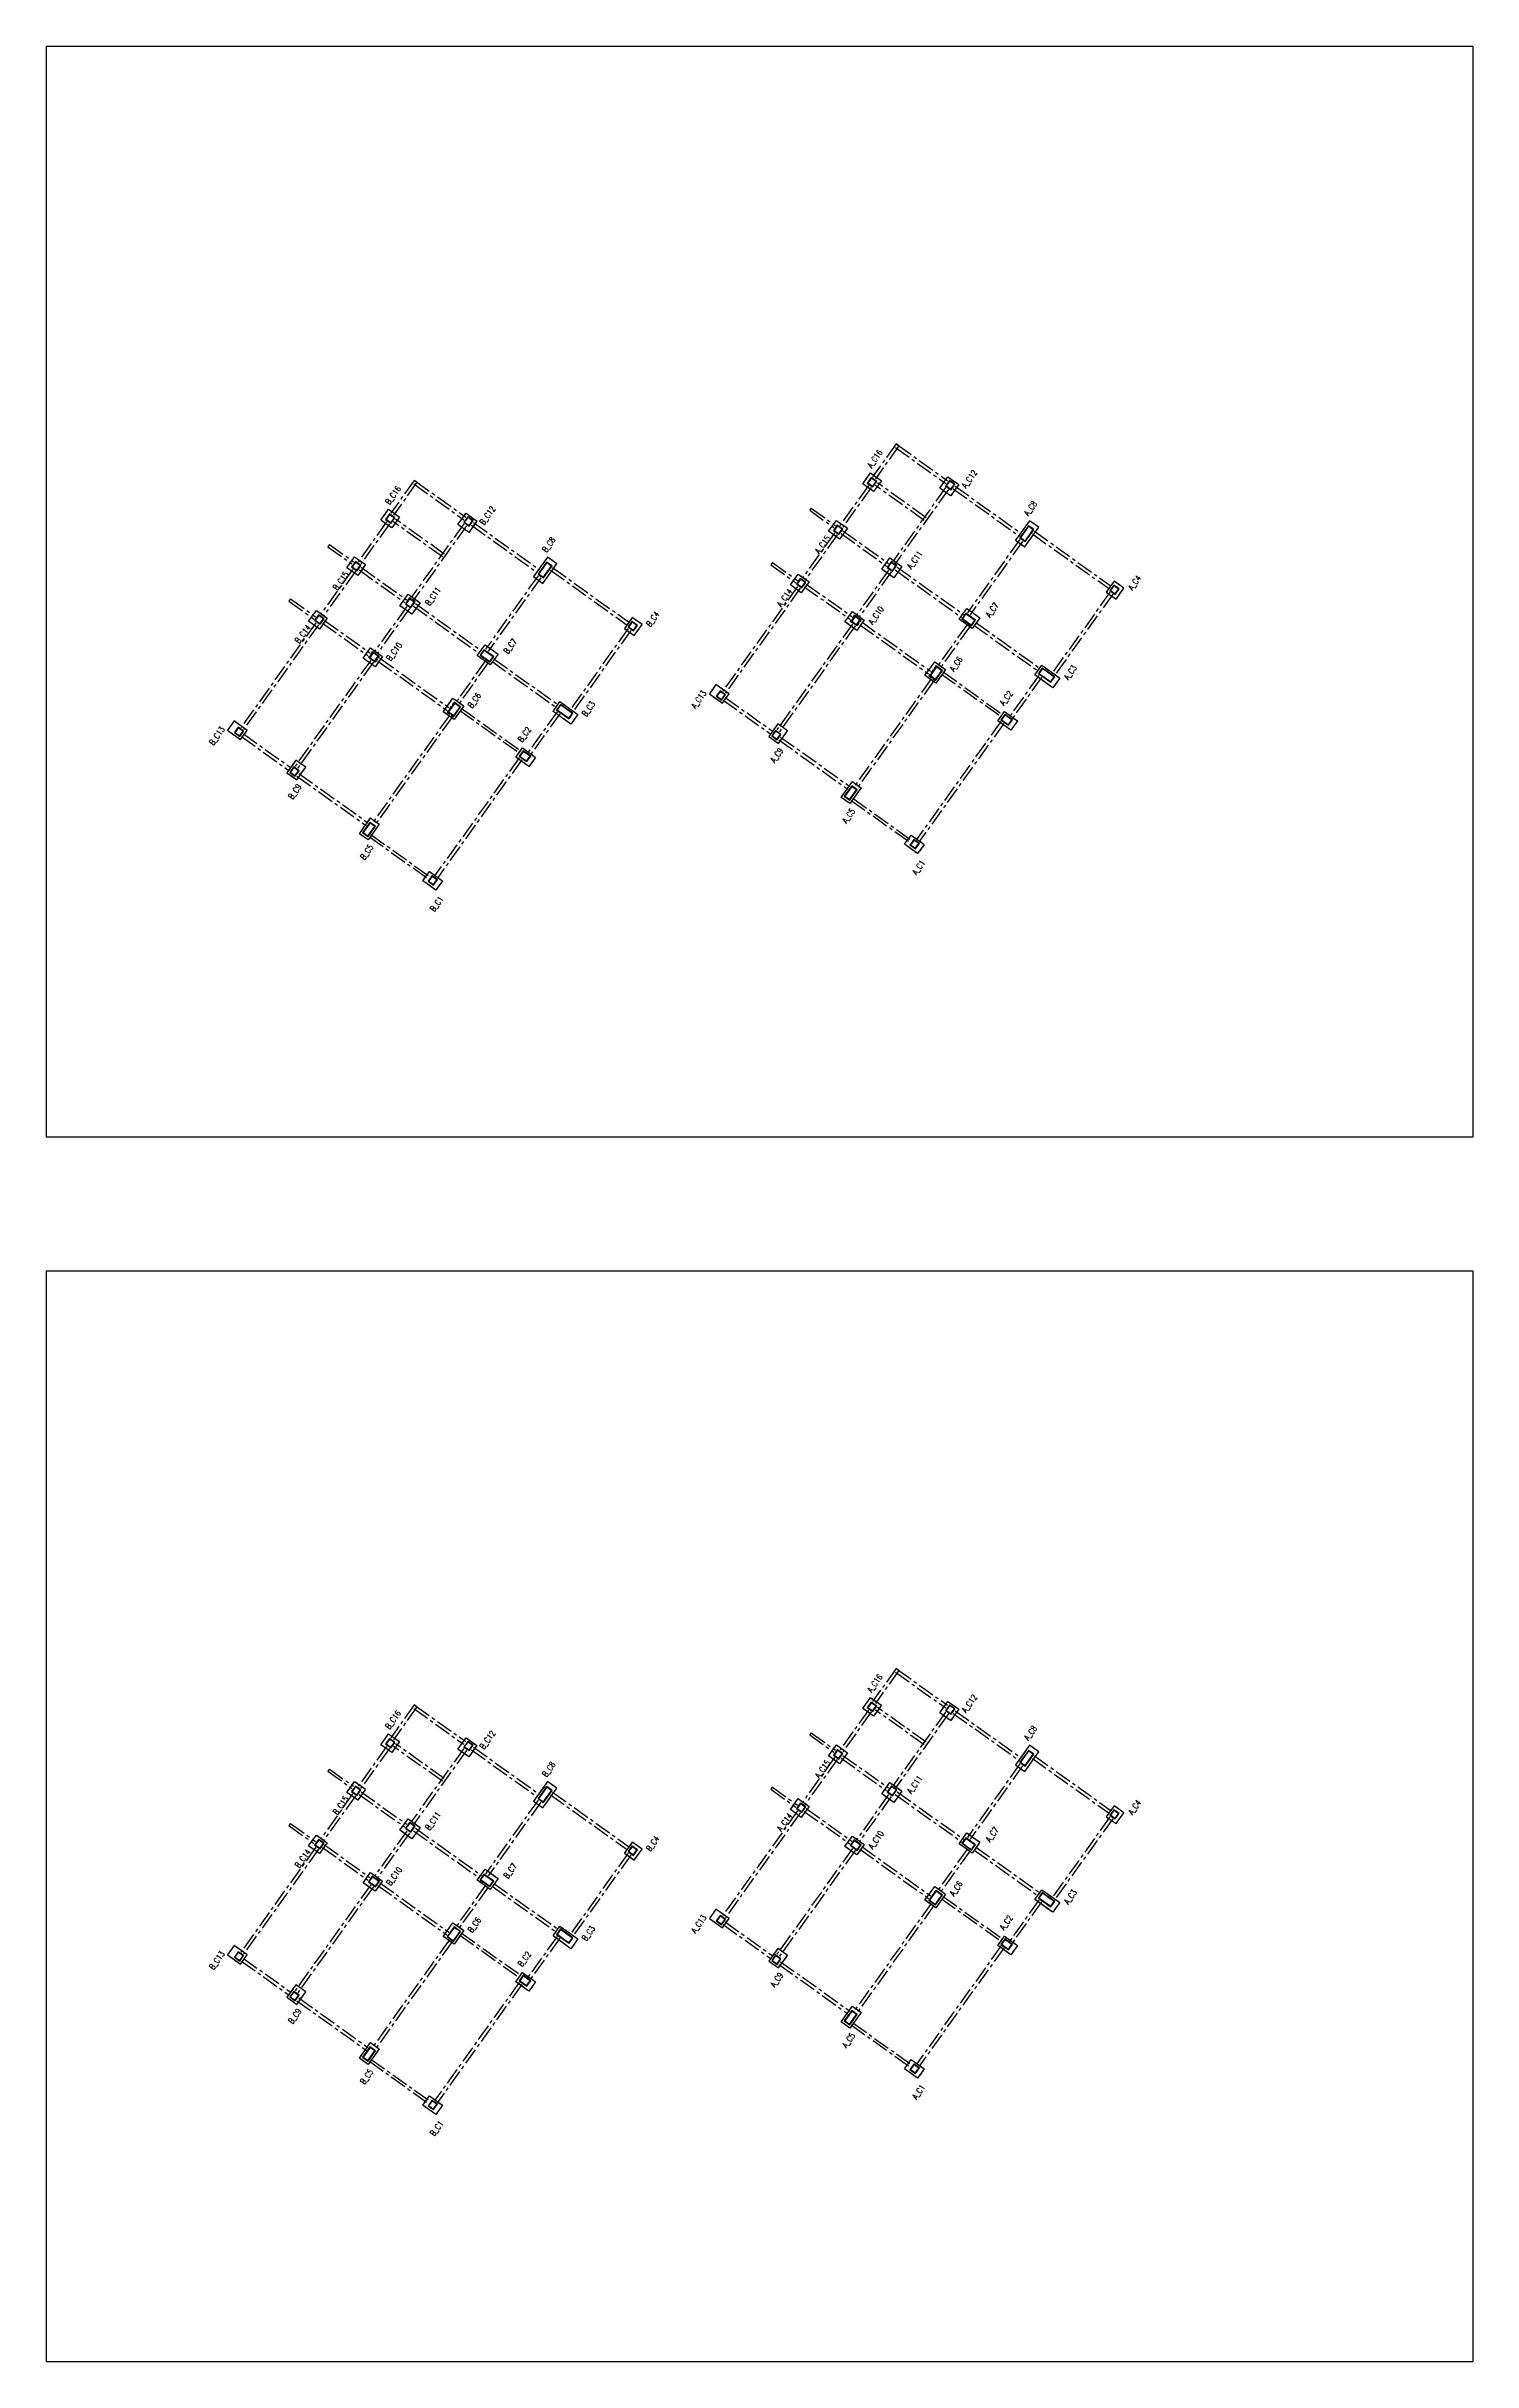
# Model space of a CAD drawing. Header units: millimetres. Extents: x 50002 to 69886, y 27475 to 200427.
# Drawn here: x 50002 to 60666, y 155650 to 172961 of the extents above; entities that cross this region are included whole.
import ezdxf
from ezdxf.enums import TextEntityAlignment as Align

# ---------------------------------------------------------------- set-up
doc = ezdxf.new("R2010")
doc.units = ezdxf.units.MM
doc.header["$LTSCALE"] = 100
doc.header["$MEASUREMENT"] = 0
doc.linetypes.add('CENTER', pattern=[2, 1.25, -0.25, 0.25, -0.25])
doc.linetypes.add('HIDDEN', pattern=[0.375, 0.25, -0.125])
for name, color, linetype in [('TC-COLUMN', 1, 'Continuous'), ('TC-TC', 4, 'Continuous'), ('TC-虛柱', 4, 'HIDDEN'), ('TC-虛鋼柱', 4, 'HIDDEN'), ('TC-鋼柱', 11, 'Continuous')]:
    doc.layers.add(name, color=color, linetype=linetype)
doc.layers.add('TC-鋼粱(隱藏)', color=183, linetype='CENTER', plot=False)
doc.styles.get("Standard").update_dxf_attribs({"font": 'txt.shx', "width": 0.8, "bigfont": 'ae.shx'})

msp = doc.modelspace()

# ---------------------------------------------------------------- linework, layer by layer
at = {"layer": 'Defpoints'}
for points in [[(50002, 172961), (60666, 172961), (60666, 164806), (50002, 164806)], [(50002, 163806), (60666, 163806), (60666, 155650), (50002, 155650)]]:
    msp.add_lwpolyline(points, close=True, dxfattribs=at)
at = {"layer": 'TC-COLUMN'}
for points in [[(56106, 169690), (56164, 169771), (56245, 169713), (56187, 169632)], [(56681, 169657), (56742, 169742), (56824, 169684), (56763, 169599)], [(52503, 169418), (52561, 169500), (52643, 169441), (52584, 169360)], [(53079, 169385), (53140, 169471), (53221, 169412), (53160, 169327)], [(55851, 169335), (55910, 169416), (55991, 169358), (55933, 169277)], [(57248, 169268), (57317, 169218), (57422, 169365), (57353, 169414)], [(52249, 169063), (52307, 169144), (52389, 169086), (52330, 169005)], [(53645, 168996), (53715, 168946), (53819, 169093), (53750, 169142)], [(56399, 169072), (56337, 168987), (56248, 169051), (56309, 169136)], [(55623, 169015), (55705, 168957), (55646, 168876), (55565, 168934)], [(58058, 168910), (57985, 168962), (57927, 168880), (58000, 168828)], [(52796, 168801), (52735, 168715), (52646, 168779), (52707, 168865)], [(52021, 168743), (52102, 168685), (52044, 168604), (51963, 168662)], [(54456, 168638), (54383, 168690), (54324, 168609), (54398, 168556)], [(56117, 168671), (56062, 168594), (55973, 168658), (56028, 168735)], [(56884, 168759), (56982, 168689), (56924, 168608), (56826, 168678)], [(52515, 168399), (52460, 168322), (52370, 168386), (52425, 168463)], [(53282, 168487), (53380, 168417), (53321, 168336), (53224, 168406)], [(56571, 168258), (56644, 168359), (56725, 168301), (56653, 168199)], [(57392, 168261), (57445, 168334), (57579, 168238), (57526, 168165)], [(52969, 167986), (53042, 168087), (53123, 168029), (53050, 167928)], [(55106, 168119), (55008, 168189), (54959, 168120), (55056, 168050)], [(51503, 167847), (51406, 167917), (51356, 167848), (51454, 167778)], [(53790, 167989), (53842, 168062), (53976, 167966), (53924, 167893)], [(57262, 167917), (57213, 167848), (57115, 167918), (57165, 167987)], [(55477, 167749), (55544, 167843), (55471, 167895), (55404, 167802)], [(51874, 167478), (51941, 167571), (51868, 167623), (51801, 167530)], [(53660, 167645), (53610, 167576), (53513, 167646), (53562, 167715)], [(55944, 167346), (56029, 167464), (56094, 167418), (56010, 167300)], [(52342, 167074), (52426, 167192), (52491, 167146), (52407, 167028)], [(56566, 166994), (56516, 166925), (56419, 166995), (56468, 167064)], [(52963, 166722), (52914, 166653), (52816, 166723), (52866, 166792)], [(56106, 160535), (56164, 160616), (56245, 160558), (56187, 160477)], [(56681, 160502), (56742, 160587), (56824, 160529), (56763, 160443)], [(52503, 160263), (52561, 160344), (52643, 160286), (52584, 160205)], [(53079, 160230), (53140, 160315), (53221, 160257), (53160, 160172)], [(55851, 160179), (55910, 160261), (55991, 160202), (55933, 160121)], [(57248, 160112), (57317, 160063), (57422, 160209), (57353, 160259)], [(52249, 159907), (52307, 159989), (52389, 159931), (52330, 159849)], [(53645, 159840), (53715, 159791), (53819, 159937), (53750, 159987)], [(56399, 159917), (56337, 159832), (56248, 159896), (56309, 159981)], [(55623, 159860), (55705, 159802), (55646, 159720), (55565, 159779)], [(58058, 159754), (57985, 159806), (57927, 159725), (58000, 159673)], [(52796, 159645), (52735, 159560), (52646, 159624), (52707, 159709)], [(52021, 159588), (52102, 159530), (52044, 159449), (51963, 159507)], [(54456, 159482), (54383, 159535), (54324, 159453), (54398, 159401)], [(56117, 159516), (56062, 159439), (55973, 159503), (56028, 159580)], [(56884, 159604), (56982, 159534), (56924, 159453), (56826, 159522)], [(52515, 159244), (52460, 159167), (52370, 159231), (52425, 159308)], [(53282, 159332), (53380, 159262), (53321, 159181), (53224, 159251)], [(56571, 159102), (56644, 159204), (56725, 159146), (56653, 159044)], [(57392, 159106), (57445, 159179), (57579, 159083), (57526, 159010)], [(52969, 158830), (53042, 158932), (53123, 158874), (53050, 158772)], [(55106, 158964), (55008, 159034), (54959, 158965), (55056, 158895)], [(51503, 158692), (51406, 158762), (51356, 158693), (51454, 158623)], [(53790, 158834), (53842, 158907), (53976, 158811), (53924, 158738)], [(55477, 158594), (55544, 158688), (55471, 158740), (55404, 158646)], [(57262, 158762), (57213, 158693), (57115, 158763), (57165, 158832)], [(51874, 158322), (51941, 158416), (51868, 158468), (51801, 158375)], [(53660, 158490), (53610, 158421), (53513, 158491), (53562, 158560)], [(55944, 158191), (56029, 158309), (56094, 158262), (56010, 158144)], [(52342, 157919), (52426, 158037), (52491, 157990), (52407, 157872)], [(56566, 157839), (56516, 157770), (56419, 157840), (56468, 157909)], [(52963, 157567), (52914, 157498), (52816, 157568), (52866, 157637)]]:
    msp.add_lwpolyline(points, close=True, dxfattribs=at)
at = {"layer": 'TC-虛柱'}
for points in [[(56106, 169690), (56164, 169771), (56245, 169713), (56187, 169632)], [(56681, 169657), (56742, 169742), (56824, 169684), (56763, 169599)], [(52503, 169418), (52561, 169500), (52643, 169441), (52584, 169360)], [(53079, 169385), (53140, 169471), (53221, 169412), (53160, 169327)], [(55851, 169335), (55910, 169416), (55991, 169358), (55933, 169277)], [(57248, 169268), (57317, 169218), (57422, 169365), (57353, 169414)], [(52249, 169063), (52307, 169144), (52389, 169086), (52330, 169005)], [(53645, 168996), (53715, 168946), (53819, 169093), (53750, 169142)], [(56399, 169072), (56337, 168987), (56248, 169051), (56309, 169136)], [(55623, 169015), (55705, 168957), (55646, 168876), (55565, 168934)], [(58058, 168910), (57985, 168962), (57927, 168880), (58000, 168828)], [(52796, 168801), (52735, 168715), (52646, 168779), (52707, 168865)], [(52021, 168743), (52102, 168685), (52044, 168604), (51963, 168662)], [(54456, 168638), (54383, 168690), (54324, 168609), (54398, 168556)], [(56117, 168671), (56062, 168594), (55973, 168658), (56028, 168735)], [(56884, 168759), (56982, 168689), (56924, 168608), (56826, 168678)], [(52515, 168399), (52460, 168322), (52370, 168386), (52425, 168463)], [(53282, 168487), (53380, 168417), (53321, 168336), (53224, 168406)], [(56571, 168258), (56644, 168359), (56725, 168301), (56653, 168199)], [(57392, 168261), (57445, 168334), (57579, 168238), (57526, 168165)], [(52969, 167986), (53042, 168087), (53123, 168029), (53050, 167928)], [(55106, 168119), (55008, 168189), (54959, 168120), (55056, 168050)], [(51503, 167847), (51406, 167917), (51356, 167848), (51454, 167778)], [(53790, 167989), (53842, 168062), (53976, 167966), (53924, 167893)], [(57262, 167917), (57213, 167848), (57115, 167918), (57165, 167987)], [(55477, 167749), (55544, 167843), (55471, 167895), (55404, 167802)], [(51874, 167478), (51941, 167571), (51868, 167623), (51801, 167530)], [(53660, 167645), (53610, 167576), (53513, 167646), (53562, 167715)], [(55944, 167346), (56029, 167464), (56094, 167418), (56010, 167300)], [(52342, 167074), (52426, 167192), (52491, 167146), (52407, 167028)], [(56566, 166994), (56516, 166925), (56419, 166995), (56468, 167064)], [(52963, 166722), (52914, 166653), (52816, 166723), (52866, 166792)], [(56106, 160535), (56164, 160616), (56245, 160558), (56187, 160477)], [(56681, 160502), (56742, 160587), (56824, 160529), (56763, 160443)], [(52503, 160263), (52561, 160344), (52643, 160286), (52584, 160205)], [(53079, 160230), (53140, 160315), (53221, 160257), (53160, 160172)], [(55851, 160179), (55910, 160261), (55991, 160202), (55933, 160121)], [(57248, 160112), (57317, 160063), (57422, 160209), (57353, 160259)], [(52249, 159907), (52307, 159989), (52389, 159931), (52330, 159849)], [(53645, 159840), (53715, 159791), (53819, 159937), (53750, 159987)], [(56399, 159917), (56337, 159832), (56248, 159896), (56309, 159981)], [(55623, 159860), (55705, 159802), (55646, 159720), (55565, 159779)], [(58058, 159754), (57985, 159806), (57927, 159725), (58000, 159673)], [(52796, 159645), (52735, 159560), (52646, 159624), (52707, 159709)], [(52021, 159588), (52102, 159530), (52044, 159449), (51963, 159507)], [(54456, 159482), (54383, 159535), (54324, 159453), (54398, 159401)], [(56117, 159516), (56062, 159439), (55973, 159503), (56028, 159580)], [(56884, 159604), (56982, 159534), (56924, 159453), (56826, 159522)], [(52515, 159244), (52460, 159167), (52370, 159231), (52425, 159308)], [(53282, 159332), (53380, 159262), (53321, 159181), (53224, 159251)], [(56571, 159102), (56644, 159204), (56725, 159146), (56653, 159044)], [(57392, 159106), (57445, 159179), (57579, 159083), (57526, 159010)], [(52969, 158830), (53042, 158932), (53123, 158874), (53050, 158772)], [(55106, 158964), (55008, 159034), (54959, 158965), (55056, 158895)], [(51503, 158692), (51406, 158762), (51356, 158693), (51454, 158623)], [(53790, 158834), (53842, 158907), (53976, 158811), (53924, 158738)], [(55477, 158594), (55544, 158688), (55471, 158740), (55404, 158646)], [(57262, 158762), (57213, 158693), (57115, 158763), (57165, 158832)], [(51874, 158322), (51941, 158416), (51868, 158468), (51801, 158375)], [(53660, 158490), (53610, 158421), (53513, 158491), (53562, 158560)], [(55944, 158191), (56029, 158309), (56094, 158262), (56010, 158144)], [(52342, 157919), (52426, 158037), (52491, 157990), (52407, 157872)], [(56566, 157839), (56516, 157770), (56419, 157840), (56468, 157909)], [(52963, 157567), (52914, 157498), (52816, 157568), (52866, 157637)]]:
    msp.add_lwpolyline(points, close=True, dxfattribs=at)
at = {"layer": 'TC-虛鋼柱'}
for points in [[(56181, 169667), (56210, 169707), (56170, 169737), (56140, 169696)], [(56180, 169671), (56206, 169707), (56170, 169732), (56145, 169697)], [(56766, 169646), (56795, 169687), (56754, 169716), (56725, 169675)], [(56765, 169650), (56791, 169686), (56755, 169711), (56729, 169676)], [(52579, 169395), (52608, 169436), (52567, 169465), (52538, 169424)], [(52578, 169399), (52604, 169435), (52568, 169460), (52542, 169425)], [(53163, 169374), (53192, 169415), (53152, 169444), (53123, 169403)], [(53163, 169378), (53188, 169414), (53152, 169440), (53127, 169404)], [(55927, 169311), (55956, 169352), (55915, 169381), (55886, 169340)], [(55926, 169316), (55952, 169351), (55916, 169377), (55891, 169341)], [(57385, 169348), (57344, 169377), (57280, 169287), (57321, 169258)], [(57381, 169347), (57345, 169373), (57285, 169288), (57320, 169262)], [(52325, 169039), (52354, 169080), (52313, 169109), (52284, 169069)], [(52324, 169044), (52349, 169079), (52314, 169105), (52288, 169069)], [(53783, 169076), (53742, 169105), (53678, 169015), (53719, 168986)], [(53778, 169075), (53743, 169101), (53682, 169016), (53718, 168991)], [(55651, 168912), (55680, 168953), (55639, 168982), (55610, 168942)], [(55650, 168917), (55676, 168952), (55640, 168978), (55615, 168942)], [(56329, 169036), (56361, 169081), (56321, 169110), (56289, 169065)], [(56329, 169040), (56357, 169080), (56321, 169106), (56293, 169066)], [(52727, 168764), (52759, 168809), (52718, 168838), (52686, 168793)], [(52726, 168768), (52755, 168808), (52719, 168834), (52690, 168794)], [(57994, 168863), (58023, 168904), (57983, 168933), (57954, 168892)], [(57994, 168867), (58019, 168903), (57983, 168929), (57958, 168893)], [(52049, 168641), (52078, 168681), (52037, 168710), (52008, 168670)], [(52048, 168645), (52073, 168681), (52038, 168706), (52012, 168670)], [(54392, 168591), (54421, 168632), (54380, 168661), (54351, 168620)], [(54391, 168595), (54417, 168631), (54381, 168657), (54355, 168621)], [(56065, 168629), (56094, 168669), (56041, 168707), (56012, 168666)], [(56065, 168633), (56090, 168669), (56042, 168703), (56017, 168667)], [(56920, 168629), (56949, 168670), (56876, 168722), (56847, 168681)], [(56920, 168633), (56945, 168669), (56877, 168718), (56851, 168682)], [(52463, 168357), (52492, 168397), (52439, 168435), (52410, 168395)], [(53318, 168357), (53347, 168398), (53274, 168450), (53245, 168409)], [(53317, 168361), (53343, 168397), (53274, 168446), (53249, 168410)], [(52462, 168361), (52488, 168397), (52440, 168431), (52414, 168395)], [(56649, 168220), (56702, 168294), (56653, 168329), (56600, 168255)], [(56649, 168225), (56697, 168293), (56653, 168324), (56605, 168256)], [(57513, 168206), (57542, 168246), (57448, 168313), (57419, 168273)], [(57512, 168210), (57537, 168246), (57449, 168309), (57423, 168273)], [(55051, 168073), (55080, 168113), (55039, 168142), (55010, 168102)], [(55050, 168077), (55076, 168113), (55040, 168138), (55014, 168102)], [(53047, 167949), (53099, 168022), (53050, 168057), (52998, 167983)], [(53046, 167953), (53095, 168021), (53051, 168052), (53002, 167984)], [(53910, 167934), (53939, 167975), (53846, 168041), (53817, 168001)], [(53909, 167938), (53935, 167974), (53846, 168037), (53821, 168001)], [(57196, 167885), (57225, 167926), (57168, 167966), (57139, 167926)], [(57195, 167889), (57221, 167925), (57169, 167962), (57143, 167926)], [(51448, 167801), (51477, 167841), (51437, 167870), (51408, 167830)], [(51448, 167805), (51473, 167841), (51437, 167866), (51412, 167830)], [(55465, 167776), (55494, 167817), (55454, 167846), (55425, 167805)], [(55465, 167780), (55490, 167816), (55454, 167842), (55429, 167806)], [(51863, 167504), (51892, 167545), (51851, 167574), (51822, 167533)], [(51862, 167508), (51888, 167544), (51852, 167570), (51826, 167534)], [(53594, 167613), (53623, 167654), (53566, 167694), (53537, 167654)], [(53593, 167617), (53619, 167653), (53566, 167690), (53541, 167654)], [(56009, 167325), (56064, 167402), (56024, 167431), (55968, 167354)], [(56008, 167329), (56060, 167401), (56024, 167427), (55972, 167355)], [(52407, 167053), (52462, 167130), (52421, 167159), (52366, 167082)], [(52406, 167057), (52458, 167129), (52422, 167155), (52370, 167083)], [(56499, 166962), (56529, 167002), (56488, 167032), (56459, 166991)], [(56499, 166966), (56524, 167002), (56489, 167027), (56463, 166992)], [(52897, 166690), (52926, 166731), (52885, 166760), (52856, 166719)], [(52896, 166694), (52922, 166730), (52886, 166755), (52860, 166720)], [(56181, 160511), (56210, 160552), (56170, 160581), (56140, 160541)], [(56180, 160516), (56206, 160551), (56170, 160577), (56145, 160541)], [(56766, 160491), (56795, 160531), (56754, 160560), (56725, 160520)], [(56765, 160495), (56791, 160531), (56755, 160556), (56729, 160520)], [(52579, 160240), (52608, 160280), (52567, 160309), (52538, 160269)], [(52578, 160244), (52604, 160280), (52568, 160305), (52542, 160269)], [(53163, 160219), (53192, 160259), (53152, 160288), (53123, 160248)], [(53163, 160223), (53188, 160259), (53152, 160284), (53127, 160248)], [(55927, 160156), (55956, 160197), (55915, 160226), (55886, 160185)], [(55926, 160160), (55952, 160196), (55916, 160222), (55891, 160186)], [(57385, 160192), (57344, 160221), (57280, 160132), (57321, 160103)], [(57381, 160192), (57345, 160217), (57285, 160133), (57320, 160107)], [(52325, 159884), (52354, 159925), (52313, 159954), (52284, 159913)], [(56329, 159881), (56361, 159925), (56321, 159954), (56289, 159910)], [(52324, 159888), (52349, 159924), (52314, 159950), (52288, 159914)], [(53783, 159920), (53742, 159950), (53678, 159860), (53719, 159831)], [(53778, 159920), (53743, 159945), (53682, 159861), (53718, 159835)], [(55651, 159757), (55680, 159798), (55639, 159827), (55610, 159786)], [(55650, 159761), (55676, 159797), (55640, 159823), (55615, 159787)], [(56329, 159885), (56357, 159925), (56321, 159950), (56293, 159910)], [(52727, 159609), (52759, 159653), (52718, 159682), (52686, 159638)], [(52726, 159613), (52755, 159653), (52719, 159678), (52690, 159638)], [(57994, 159708), (58023, 159748), (57983, 159777), (57954, 159737)], [(57994, 159712), (58019, 159748), (57983, 159773), (57958, 159737)], [(52049, 159485), (52078, 159526), (52037, 159555), (52008, 159514)], [(52048, 159489), (52073, 159525), (52038, 159551), (52012, 159515)], [(54392, 159436), (54421, 159476), (54380, 159506), (54351, 159465)], [(54391, 159440), (54417, 159476), (54381, 159501), (54355, 159466)], [(56065, 159473), (56094, 159514), (56041, 159552), (56012, 159511)], [(56065, 159477), (56090, 159513), (56042, 159548), (56017, 159512)], [(56920, 159474), (56949, 159514), (56876, 159567), (56847, 159526)], [(56920, 159478), (56945, 159514), (56877, 159562), (56851, 159527)], [(52463, 159201), (52492, 159242), (52439, 159280), (52410, 159239)], [(52462, 159206), (52488, 159241), (52440, 159276), (52414, 159240)], [(53318, 159202), (53347, 159242), (53274, 159295), (53245, 159254)], [(53317, 159206), (53343, 159242), (53274, 159290), (53249, 159255)], [(56649, 159065), (56702, 159138), (56653, 159173), (56600, 159100)], [(56649, 159069), (56697, 159138), (56653, 159169), (56605, 159101)], [(57513, 159050), (57542, 159091), (57448, 159158), (57419, 159117)], [(57512, 159055), (57537, 159090), (57449, 159154), (57423, 159118)], [(55051, 158917), (55080, 158958), (55039, 158987), (55010, 158946)], [(55050, 158921), (55076, 158957), (55040, 158983), (55014, 158947)], [(53047, 158793), (53099, 158866), (53050, 158901), (52998, 158828)], [(53046, 158797), (53095, 158866), (53051, 158897), (53002, 158829)], [(53910, 158779), (53939, 158819), (53846, 158886), (53817, 158845)], [(53909, 158783), (53935, 158818), (53846, 158882), (53821, 158846)], [(57196, 158729), (57225, 158770), (57168, 158811), (57139, 158770)], [(57195, 158734), (57221, 158769), (57169, 158807), (57143, 158771)], [(51448, 158645), (51477, 158686), (51437, 158715), (51408, 158674)], [(51448, 158650), (51473, 158685), (51437, 158711), (51412, 158675)], [(55465, 158621), (55494, 158662), (55454, 158691), (55425, 158650)], [(55465, 158625), (55490, 158661), (55454, 158686), (55429, 158651)], [(51863, 158349), (51892, 158390), (51851, 158419), (51822, 158378)], [(51862, 158353), (51888, 158389), (51852, 158415), (51826, 158379)], [(53594, 158458), (53623, 158498), (53566, 158539), (53537, 158498)], [(53593, 158462), (53619, 158498), (53566, 158535), (53541, 158499)], [(56009, 158169), (56064, 158247), (56024, 158276), (55968, 158198)], [(56008, 158174), (56060, 158246), (56024, 158272), (55972, 158199)], [(52407, 157897), (52462, 157975), (52421, 158004), (52366, 157927)], [(52406, 157902), (52458, 157974), (52422, 158000), (52370, 157927)], [(56499, 157806), (56529, 157847), (56488, 157876), (56459, 157836)], [(56499, 157811), (56524, 157846), (56489, 157872), (56463, 157836)], [(52897, 157535), (52926, 157575), (52885, 157604), (52856, 157564)], [(52896, 157539), (52922, 157575), (52886, 157600), (52860, 157564)]]:
    msp.add_lwpolyline(points, close=True, dxfattribs=at)
at = {"layer": 'TC-鋼柱'}
for points in [[(56181, 169667), (56210, 169707), (56170, 169737), (56140, 169696)], [(56180, 169671), (56206, 169707), (56170, 169732), (56145, 169697)], [(56766, 169646), (56795, 169687), (56754, 169716), (56725, 169675)], [(56765, 169650), (56791, 169686), (56755, 169711), (56729, 169676)], [(52579, 169395), (52608, 169436), (52567, 169465), (52538, 169424)], [(52578, 169399), (52604, 169435), (52568, 169460), (52542, 169425)], [(53163, 169374), (53192, 169415), (53152, 169444), (53123, 169403)], [(53163, 169378), (53188, 169414), (53152, 169440), (53127, 169404)], [(55927, 169311), (55956, 169352), (55915, 169381), (55886, 169340)], [(55926, 169316), (55952, 169351), (55916, 169377), (55891, 169341)], [(57385, 169348), (57344, 169377), (57280, 169287), (57321, 169258)], [(57381, 169347), (57345, 169373), (57285, 169288), (57320, 169262)], [(52325, 169039), (52354, 169080), (52313, 169109), (52284, 169069)], [(52324, 169044), (52349, 169079), (52314, 169105), (52288, 169069)], [(53783, 169076), (53742, 169105), (53678, 169015), (53719, 168986)], [(53778, 169075), (53743, 169101), (53682, 169016), (53718, 168991)], [(55651, 168912), (55680, 168953), (55639, 168982), (55610, 168942)], [(55650, 168917), (55676, 168952), (55640, 168978), (55615, 168942)], [(56329, 169036), (56358, 169077), (56318, 169106), (56289, 169065)], [(56329, 169040), (56354, 169076), (56318, 169101), (56293, 169066)], [(52727, 168764), (52756, 168805), (52715, 168834), (52686, 168793)], [(52726, 168768), (52752, 168804), (52716, 168830), (52690, 168794)], [(57994, 168863), (58023, 168904), (57983, 168933), (57954, 168892)], [(57994, 168867), (58019, 168903), (57983, 168929), (57958, 168893)], [(52049, 168641), (52078, 168681), (52037, 168710), (52008, 168670)], [(52048, 168645), (52073, 168681), (52038, 168706), (52012, 168670)], [(54392, 168591), (54421, 168632), (54380, 168661), (54351, 168620)], [(54391, 168595), (54417, 168631), (54381, 168657), (54355, 168621)], [(56059, 168633), (56088, 168674), (56048, 168703), (56018, 168662)], [(56058, 168637), (56084, 168673), (56048, 168699), (56023, 168663)], [(56920, 168629), (56949, 168670), (56876, 168722), (56847, 168681)], [(56920, 168633), (56945, 168669), (56877, 168718), (56851, 168682)], [(53318, 168357), (53347, 168398), (53274, 168450), (53245, 168409)], [(53317, 168361), (53343, 168397), (53274, 168446), (53249, 168410)], [(52457, 168361), (52486, 168402), (52445, 168431), (52416, 168390)], [(52456, 168365), (52482, 168401), (52446, 168427), (52420, 168391)], [(56652, 168224), (56702, 168294), (56657, 168326), (56607, 168256)], [(56651, 168229), (56697, 168293), (56658, 168321), (56612, 168257)], [(57513, 168206), (57542, 168246), (57448, 168313), (57419, 168273)], [(57512, 168210), (57537, 168246), (57449, 168309), (57423, 168273)], [(55051, 168073), (55080, 168113), (55039, 168142), (55010, 168102)], [(55050, 168077), (55076, 168113), (55040, 168138), (55014, 168102)], [(53050, 167953), (53099, 168022), (53054, 168054), (53005, 167985)], [(53049, 167957), (53095, 168021), (53055, 168050), (53009, 167985)], [(53910, 167934), (53939, 167975), (53846, 168041), (53817, 168001)], [(53909, 167938), (53935, 167974), (53846, 168037), (53821, 168001)], [(57196, 167885), (57225, 167926), (57168, 167966), (57139, 167926)], [(57195, 167889), (57221, 167925), (57169, 167962), (57143, 167926)], [(51448, 167801), (51477, 167841), (51437, 167870), (51408, 167830)], [(51448, 167805), (51473, 167841), (51437, 167866), (51412, 167830)], [(55465, 167776), (55494, 167817), (55454, 167846), (55425, 167805)], [(55465, 167780), (55490, 167816), (55454, 167842), (55429, 167806)], [(51863, 167504), (51892, 167545), (51851, 167574), (51822, 167533)], [(51862, 167508), (51888, 167544), (51852, 167570), (51826, 167534)], [(53594, 167613), (53623, 167654), (53566, 167694), (53537, 167654)], [(53593, 167617), (53619, 167653), (53566, 167690), (53541, 167654)], [(56009, 167325), (56064, 167402), (56024, 167431), (55968, 167354)], [(56008, 167329), (56060, 167401), (56024, 167427), (55972, 167355)], [(52407, 167053), (52462, 167130), (52421, 167159), (52366, 167082)], [(52406, 167057), (52458, 167129), (52422, 167155), (52370, 167083)], [(56499, 166962), (56529, 167002), (56488, 167032), (56459, 166991)], [(56499, 166966), (56524, 167002), (56489, 167027), (56463, 166992)], [(52897, 166690), (52926, 166731), (52885, 166760), (52856, 166719)], [(52896, 166694), (52922, 166730), (52886, 166755), (52860, 166720)], [(56181, 160511), (56210, 160552), (56170, 160581), (56140, 160541)], [(56180, 160516), (56206, 160551), (56170, 160577), (56145, 160541)], [(56766, 160491), (56795, 160531), (56754, 160560), (56725, 160520)], [(56765, 160495), (56791, 160531), (56755, 160556), (56729, 160520)], [(52579, 160240), (52608, 160280), (52567, 160309), (52538, 160269)], [(52578, 160244), (52604, 160280), (52568, 160305), (52542, 160269)], [(53163, 160219), (53192, 160259), (53152, 160288), (53123, 160248)], [(53163, 160223), (53188, 160259), (53152, 160284), (53127, 160248)], [(55927, 160156), (55956, 160197), (55915, 160226), (55886, 160185)], [(55926, 160160), (55952, 160196), (55916, 160222), (55891, 160186)], [(57385, 160192), (57344, 160221), (57280, 160132), (57321, 160103)], [(57381, 160192), (57345, 160217), (57285, 160133), (57320, 160107)], [(52325, 159884), (52354, 159925), (52313, 159954), (52284, 159913)], [(56329, 159881), (56361, 159925), (56321, 159954), (56289, 159910)], [(52324, 159888), (52349, 159924), (52314, 159950), (52288, 159914)], [(53783, 159920), (53742, 159950), (53678, 159860), (53719, 159831)], [(53778, 159920), (53743, 159945), (53682, 159861), (53718, 159835)], [(55651, 159757), (55680, 159798), (55639, 159827), (55610, 159786)], [(55650, 159761), (55676, 159797), (55640, 159823), (55615, 159787)], [(56329, 159885), (56357, 159925), (56321, 159950), (56293, 159910)], [(52727, 159609), (52759, 159653), (52718, 159682), (52686, 159638)], [(52726, 159613), (52755, 159653), (52719, 159678), (52690, 159638)], [(57994, 159708), (58023, 159748), (57983, 159777), (57954, 159737)], [(57994, 159712), (58019, 159748), (57983, 159773), (57958, 159737)], [(52049, 159485), (52078, 159526), (52037, 159555), (52008, 159514)], [(52048, 159489), (52073, 159525), (52038, 159551), (52012, 159515)], [(54392, 159436), (54421, 159476), (54380, 159506), (54351, 159465)], [(54391, 159440), (54417, 159476), (54381, 159501), (54355, 159466)], [(56065, 159473), (56094, 159514), (56041, 159552), (56012, 159511)], [(56065, 159477), (56090, 159513), (56042, 159548), (56017, 159512)], [(56920, 159474), (56949, 159514), (56876, 159567), (56847, 159526)], [(56920, 159478), (56945, 159514), (56877, 159562), (56851, 159527)], [(52463, 159201), (52492, 159242), (52439, 159280), (52410, 159239)], [(52462, 159206), (52488, 159241), (52440, 159276), (52414, 159240)], [(53318, 159202), (53347, 159242), (53274, 159295), (53245, 159254)], [(53317, 159206), (53343, 159242), (53274, 159290), (53249, 159255)], [(56649, 159065), (56702, 159138), (56653, 159173), (56600, 159100)], [(56649, 159069), (56697, 159138), (56653, 159169), (56605, 159101)], [(57513, 159050), (57542, 159091), (57448, 159158), (57419, 159117)], [(57512, 159055), (57537, 159090), (57449, 159154), (57423, 159118)], [(55051, 158917), (55080, 158958), (55039, 158987), (55010, 158946)], [(55050, 158921), (55076, 158957), (55040, 158983), (55014, 158947)], [(53047, 158793), (53099, 158866), (53050, 158901), (52998, 158828)], [(53046, 158797), (53095, 158866), (53051, 158897), (53002, 158829)], [(53910, 158779), (53939, 158819), (53846, 158886), (53817, 158845)], [(53909, 158783), (53935, 158818), (53846, 158882), (53821, 158846)], [(57196, 158729), (57225, 158770), (57168, 158811), (57139, 158770)], [(57195, 158734), (57221, 158769), (57169, 158807), (57143, 158771)], [(51448, 158645), (51477, 158686), (51437, 158715), (51408, 158674)], [(51448, 158650), (51473, 158685), (51437, 158711), (51412, 158675)], [(55465, 158621), (55494, 158662), (55454, 158691), (55425, 158650)], [(55465, 158625), (55490, 158661), (55454, 158686), (55429, 158651)], [(51863, 158349), (51892, 158390), (51851, 158419), (51822, 158378)], [(51862, 158353), (51888, 158389), (51852, 158415), (51826, 158379)], [(53594, 158458), (53623, 158498), (53566, 158539), (53537, 158498)], [(53593, 158462), (53619, 158498), (53566, 158535), (53541, 158499)], [(56009, 158169), (56064, 158247), (56024, 158276), (55968, 158198)], [(56008, 158174), (56060, 158246), (56024, 158272), (55972, 158199)], [(52407, 157897), (52462, 157975), (52421, 158004), (52366, 157927)], [(52406, 157902), (52458, 157974), (52422, 158000), (52370, 157927)], [(56499, 157806), (56529, 157847), (56488, 157876), (56459, 157836)], [(56499, 157811), (56524, 157846), (56489, 157872), (56463, 157836)], [(52897, 157535), (52926, 157575), (52885, 157604), (52856, 157564)], [(52896, 157539), (52922, 157575), (52886, 157600), (52860, 157564)]]:
    msp.add_lwpolyline(points, close=True, dxfattribs=at)
at = {"layer": 'TC-鋼粱(隱藏)'}
for p, q in [((56356, 169988), (56179, 169742)), ((56376, 169974), (56200, 169727)), ((56351, 169961), (56726, 169693)), ((56376, 169974), (56356, 169988)), ((56366, 169981), (56740, 169713)), ((52753, 169716), (52577, 169470)), ((52773, 169702), (52597, 169455)), ((52749, 169689), (53123, 169421)), ((52773, 169702), (52753, 169716)), ((52763, 169709), (53138, 169441)), ((56149, 169678), (55935, 169379)), ((56169, 169663), (55956, 169365)), ((56565, 169417), (56201, 169677)), ((56580, 169437), (56215, 169698)), ((56725, 169662), (56333, 169113)), ((56746, 169648), (56353, 169099)), ((56783, 169652), (57277, 169299)), ((56797, 169673), (57291, 169319)), ((55720, 169508), (55709, 169492)), ((55709, 169492), (55890, 169363)), ((55720, 169508), (55901, 169379)), ((52546, 169406), (52333, 169107)), ((52567, 169391), (52353, 169093)), ((52963, 169145), (52598, 169405)), ((52977, 169165), (52613, 169426)), ((53123, 169391), (52730, 168841)), ((53143, 169376), (52751, 168827)), ((53180, 169380), (53674, 169027)), ((53195, 169401), (53689, 169048)), ((55895, 169322), (55653, 168984)), ((55915, 169308), (55674, 168970)), ((55944, 169318), (56284, 169075)), ((55958, 169338), (56298, 169095)), ((57374, 169315), (57950, 168904)), ((57389, 169336), (57964, 168924)), ((52118, 169236), (52106, 169220)), ((52106, 169220), (52287, 169091)), ((52118, 169236), (52299, 169107)), ((57281, 169275), (56888, 168726)), ((57301, 169260), (56909, 168711)), ((52292, 169050), (52051, 168713)), ((52313, 169036), (52071, 168698)), ((52341, 169046), (52681, 168803)), ((52356, 169066), (52696, 168823)), ((53678, 169003), (53286, 168454)), ((53699, 168988), (53306, 168439)), ((53772, 169044), (54347, 168632)), ((53786, 169064), (54362, 168652)), ((55430, 169101), (55418, 169085)), ((55418, 169085), (55605, 168951)), ((55430, 169101), (55617, 168968)), ((56299, 169045), (56058, 168708)), ((56319, 169031), (56078, 168693)), ((56349, 169046), (56843, 168693)), ((56364, 169067), (56858, 168714)), ((51827, 168830), (51816, 168813)), ((51816, 168813), (52003, 168679)), ((51827, 168830), (52014, 168696)), ((52761, 168795), (53255, 168442)), ((55619, 168923), (55059, 168140)), ((55639, 168909), (55079, 168126)), ((55669, 168921), (56009, 168678)), ((55684, 168941), (56023, 168699)), ((57954, 168879), (57521, 168273)), ((57975, 168865), (57541, 168259)), ((52016, 168651), (51457, 167868)), ((52037, 168637), (51477, 167854)), ((52067, 168649), (52406, 168406)), ((52081, 168669), (52421, 168427)), ((52697, 168773), (52455, 168436)), ((52717, 168759), (52476, 168421)), ((52747, 168775), (53241, 168421)), ((54352, 168608), (53919, 168002)), ((56029, 168642), (55464, 167851)), ((56049, 168628), (55484, 167837)), ((56084, 168637), (56598, 168269)), ((56098, 168657), (56613, 168290)), ((56888, 168640), (56667, 168331)), ((56908, 168625), (56687, 168316)), ((56936, 168633), (57418, 168289)), ((56951, 168654), (57433, 168309)), ((54372, 168593), (53939, 167987)), ((52427, 168370), (51861, 167579)), ((52447, 168356), (51881, 167565)), ((52481, 168365), (52996, 167997)), ((52496, 168386), (53010, 168018)), ((53286, 168368), (53065, 168059)), ((53306, 168353), (53085, 168044)), ((53334, 168361), (53816, 168017)), ((53348, 168382), (53830, 168037)), ((56695, 168267), (57143, 167948)), ((56707, 168284), (57154, 167964)), ((55078, 168093), (55435, 167838)), ((56617, 168231), (56044, 167429)), ((56637, 168217), (56064, 167415)), ((57423, 168258), (57205, 167953)), ((57443, 168243), (57225, 167938)), ((53015, 167959), (52441, 167157)), ((53035, 167945), (52461, 167143)), ((53093, 167996), (53540, 167676)), ((53104, 168012), (53552, 167692)), ((53820, 167986), (53602, 167681)), ((53841, 167971), (53622, 167666)), ((55063, 168073), (55421, 167817)), ((51461, 167801), (51818, 167545)), ((51475, 167821), (51833, 167566)), ((55478, 167776), (55994, 167407)), ((55492, 167797), (56009, 167428)), ((57139, 167913), (56508, 167030)), ((57160, 167898), (56528, 167015)), ((53537, 167641), (52905, 166758)), ((53557, 167627), (52926, 166743)), ((51875, 167505), (52392, 167135)), ((51890, 167525), (52406, 167156)), ((56020, 167323), (56459, 167009)), ((56032, 167339), (56471, 167025)), ((52418, 167051), (52857, 166737)), ((52429, 167067), (52869, 166753)), ((56356, 160833), (56179, 160586)), ((56376, 160818), (56200, 160572)), ((56376, 160818), (56356, 160833)), ((56366, 160826), (56740, 160558)), ((56351, 160805), (56726, 160538)), ((52753, 160561), (52577, 160315)), ((52773, 160546), (52597, 160300)), ((52749, 160533), (53123, 160266)), ((52773, 160546), (52753, 160561)), ((52763, 160554), (53138, 160286)), ((56149, 160522), (55935, 160224)), ((56169, 160508), (55956, 160209)), ((56565, 160262), (56201, 160522)), ((56580, 160282), (56215, 160542)), ((56725, 160507), (56333, 159958)), ((56746, 160493), (56353, 159943)), ((56783, 160497), (57277, 160144)), ((56797, 160517), (57291, 160164)), ((55720, 160353), (55709, 160337)), ((55709, 160337), (55890, 160207)), ((55720, 160353), (55901, 160223)), ((52546, 160250), (52333, 159952)), ((52567, 160236), (52353, 159937)), ((52963, 159990), (52598, 160250)), ((52977, 160010), (52613, 160270)), ((53123, 160235), (52730, 159686)), ((53143, 160221), (52751, 159672)), ((53180, 160225), (53674, 159872)), ((53195, 160245), (53689, 159892)), ((55895, 160167), (55653, 159829)), ((55915, 160152), (55674, 159815)), ((55944, 160162), (56284, 159920)), ((55958, 160183), (56298, 159940)), ((57374, 160160), (57950, 159749)), ((57389, 160180), (57964, 159769)), ((52118, 160081), (52106, 160065)), ((52106, 160065), (52287, 159935)), ((52118, 160081), (52299, 159952)), ((57281, 160119), (56888, 159570)), ((57301, 160105), (56909, 159556)), ((52292, 159895), (52051, 159557)), ((52313, 159880), (52071, 159543)), ((52341, 159891), (52681, 159648)), ((52356, 159911), (52696, 159668)), ((53678, 159848), (53286, 159298)), ((53699, 159833), (53306, 159284)), ((53772, 159888), (54347, 159477)), ((53786, 159909), (54362, 159497)), ((55430, 159946), (55418, 159930)), ((55418, 159930), (55605, 159796)), ((55430, 159946), (55617, 159812)), ((55684, 159786), (56023, 159543)), ((56299, 159890), (56058, 159552)), ((56319, 159875), (56078, 159538)), ((56349, 159891), (56843, 159538)), ((56364, 159911), (56858, 159558)), ((51827, 159674), (51816, 159658)), ((51816, 159658), (52003, 159524)), ((51827, 159674), (52014, 159540)), ((52697, 159618), (52455, 159280)), ((52747, 159619), (53241, 159266)), ((52761, 159640), (53255, 159286)), ((55619, 159768), (55059, 158985)), ((55639, 159753), (55079, 158970)), ((55669, 159765), (56009, 159523)), ((57954, 159724), (57521, 159118)), ((57975, 159710), (57541, 159104)), ((52016, 159496), (51457, 158713)), ((52037, 159481), (51477, 158699)), ((52067, 159494), (52406, 159251)), ((52081, 159514), (52421, 159271)), ((52717, 159603), (52476, 159266)), ((54352, 159452), (53919, 158846)), ((54372, 159438), (53939, 158832)), ((56029, 159487), (55464, 158696)), ((56049, 159472), (55484, 158681)), ((56084, 159482), (56598, 159114)), ((56098, 159502), (56613, 159134)), ((56888, 159484), (56667, 159175)), ((56908, 159470), (56687, 159161)), ((56936, 159478), (57418, 159133)), ((56951, 159498), (57433, 159154)), ((52427, 159215), (51861, 158424)), ((52447, 159200), (51881, 158409)), ((52481, 159210), (52996, 158842)), ((52496, 159230), (53010, 158862)), ((53286, 159212), (53065, 158903)), ((53306, 159198), (53085, 158889)), ((53334, 159206), (53816, 158861)), ((53348, 159226), (53830, 158882)), ((56695, 159112), (57143, 158792)), ((56707, 159128), (57154, 158809)), ((57423, 159102), (57205, 158797)), ((57443, 159088), (57225, 158783)), ((55063, 158918), (55421, 158662)), ((55078, 158938), (55435, 158682)), ((56617, 159076), (56044, 158274)), ((56637, 159061), (56064, 158259)), ((53015, 158804), (52441, 158002)), ((53035, 158789), (52461, 157987)), ((53093, 158840), (53540, 158520)), ((53104, 158856), (53552, 158537)), ((53820, 158830), (53602, 158525)), ((53841, 158816), (53622, 158511)), ((57139, 158758), (56508, 157874)), ((57160, 158743), (56528, 157860)), ((51461, 158646), (51818, 158390)), ((51475, 158666), (51833, 158410)), ((55478, 158621), (55994, 158252)), ((55492, 158641), (56009, 158272)), ((53537, 158486), (52905, 157602)), ((53557, 158471), (52926, 157588)), ((51875, 158349), (52392, 157980)), ((51890, 158370), (52406, 158000)), ((56020, 158168), (56459, 157854)), ((56032, 158184), (56471, 157870)), ((52418, 157896), (52857, 157582)), ((52429, 157912), (52869, 157598))]:
    msp.add_line(p, q, dxfattribs=at)

# ---------------------------------------------------------------- texts
at = {"layer": 'TC-TC', "width": 0.8}
for s, p in [('A_C16', (56196, 169877)), ('B_C16', (52594, 169605)), ('A_C12', (56903, 169726)), ('B_C12', (53300, 169454)), ('A_C8', (57360, 169507)), ('A_C15', (55806, 169236)), ('B_C8', (53758, 169235)), ('A_C11', (56494, 169121)), ('B_C15', (52203, 168964)), ('A_C4', (58138, 168951)), ('B_C11', (52892, 168849)), ('A_C14', (55522, 168839)), ('A_C7', (57073, 168747)), ('B_C14', (51919, 168567)), ('B_C4', (54535, 168679)), ('A_C10', (56205, 168707)), ('B_C10', (52602, 168435)), ('B_C7', (53470, 168476)), ('A_C6', (56804, 168343)), ('A_C3', (57658, 168280)), ('B_C6', (53202, 168071)), ('A_C13', (54880, 168078)), ('A_C2', (57178, 168088)), ('B_C3', (54055, 168008)), ('B_C13', (51277, 167806)), ('B_C2', (53576, 167816)), ('A_C9', (55463, 167661)), ('B_C9', (51860, 167389)), ('A_C5', (56000, 167208)), ('B_C5', (52397, 166937)), ('A_C1', (56523, 166822)), ('B_C1', (52920, 166550)), ('A_C16', (56196, 160722)), ('B_C16', (52594, 160450)), ('A_C12', (56903, 160571)), ('B_C12', (53300, 160299)), ('A_C8', (57360, 160351)), ('B_C8', (53758, 160079)), ('A_C15', (55806, 160081)), ('A_C11', (56494, 159965)), ('B_C15', (52203, 159809)), ('A_C4', (58138, 159796)), ('B_C11', (52892, 159693)), ('A_C14', (55522, 159684)), ('A_C10', (56205, 159552)), ('A_C7', (57073, 159592)), ('B_C14', (51919, 159412)), ('B_C4', (54535, 159524)), ('B_C10', (52602, 159280)), ('B_C7', (53470, 159320)), ('A_C6', (56804, 159188)), ('A_C3', (57658, 159125)), ('B_C6', (53202, 158916)), ('A_C13', (54880, 158923)), ('A_C2', (57178, 158933)), ('B_C3', (54055, 158853)), ('B_C13', (51277, 158651)), ('B_C2', (53576, 158661)), ('A_C9', (55463, 158506)), ('B_C9', (51860, 158234)), ('A_C5', (56000, 158053)), ('B_C5', (52397, 157781)), ('A_C1', (56523, 157667)), ('B_C1', (52920, 157395))]:
    msp.add_text(s, height=45, rotation=54.44, dxfattribs=at).set_placement(p, align=Align.MIDDLE_CENTER)

doc.saveas('drawing.dxf')
